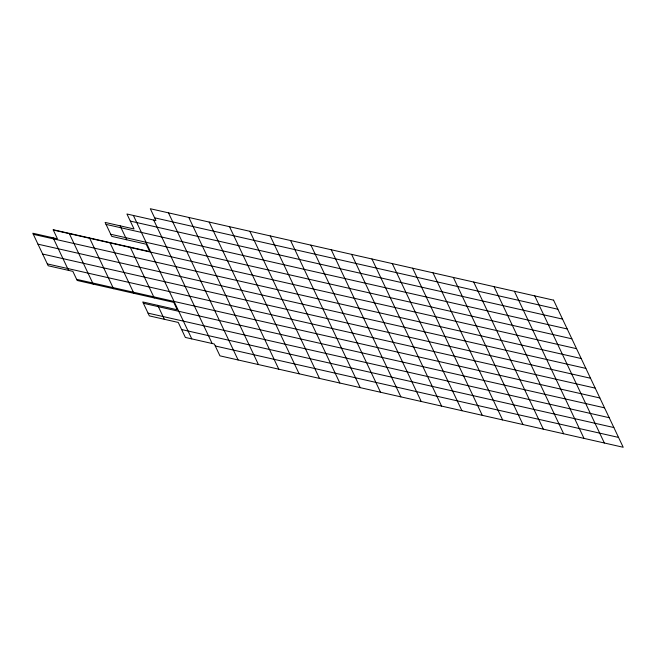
<?xml version="1.0" encoding="UTF-8"?>
<svg xmlns="http://www.w3.org/2000/svg" width="656" height="656" viewBox="0 0 656 656"><rect width="100%" height="100%" fill="white"/><g stroke="black" fill="none" stroke-linecap="round" stroke-linejoin="round"><path stroke-width="0.98" d="M154.611 217.808L557.879 309.238M130.298 221.097L562.545 319.095M106.051 224.401L567.21 328.951M110.716 234.258L571.876 338.816M53.3 230.043L576.542 348.672M33.317 234.315L581.208 358.537M37.982 244.171L585.874 368.393M42.648 254.036L590.539 378.25M47.314 263.892L595.205 388.114M76.629 279.341L599.871 397.971M143.377 303.277L604.537 407.827M148.043 313.133L609.203 417.692M181.63 329.55L613.868 427.548M215.266 345.983L618.534 437.413M534.738 295.889L604.356 442.997M514.394 291.272L584.012 438.388M494.042 286.664L563.66 433.772M473.698 282.047L543.316 429.155M453.345 277.431L522.963 424.547M433.001 272.822L502.619 419.93M412.649 268.206L482.267 415.322M392.304 263.597L461.922 410.705M371.952 258.981L441.578 406.089M351.608 254.364L421.226 401.48M331.255 249.756L400.882 396.864M310.911 245.139L380.529 392.255M290.559 240.531L360.185 387.639M270.215 235.914L339.833 383.022M249.87 231.297L319.488 378.414M229.518 226.689L299.136 373.797M209.174 222.072L278.792 369.189M188.821 217.464L258.439 364.572M168.477 212.847L238.095 359.955M153.725 220.063L212.15 343.514M133.381 215.455L191.798 338.898M120.122 225.828L126.723 239.776M130.224 247.173L154.258 297.955M157.752 305.352L164.353 319.292M109.88 242.556L133.906 293.339M89.528 237.948L113.562 288.73M69.183 233.331L93.209 284.114M53.144 237.841L68.544 270.379M553.582 300.161L150.314 208.731L155.915 220.564L126.936 213.995L134.037 228.985L105.116 222.425L111.717 236.373L146.231 244.204L149.732 251.592L53.136 229.698L57.449 238.817L32.8 233.224L48.2 265.77L72.849 271.354L77.17 280.473L173.766 302.375L177.259 309.771L142.746 301.949L149.347 315.889L178.268 322.449L185.361 337.438L214.332 344.006L219.932 355.839L623.2 447.269L553.582 300.161"/></g></svg>
